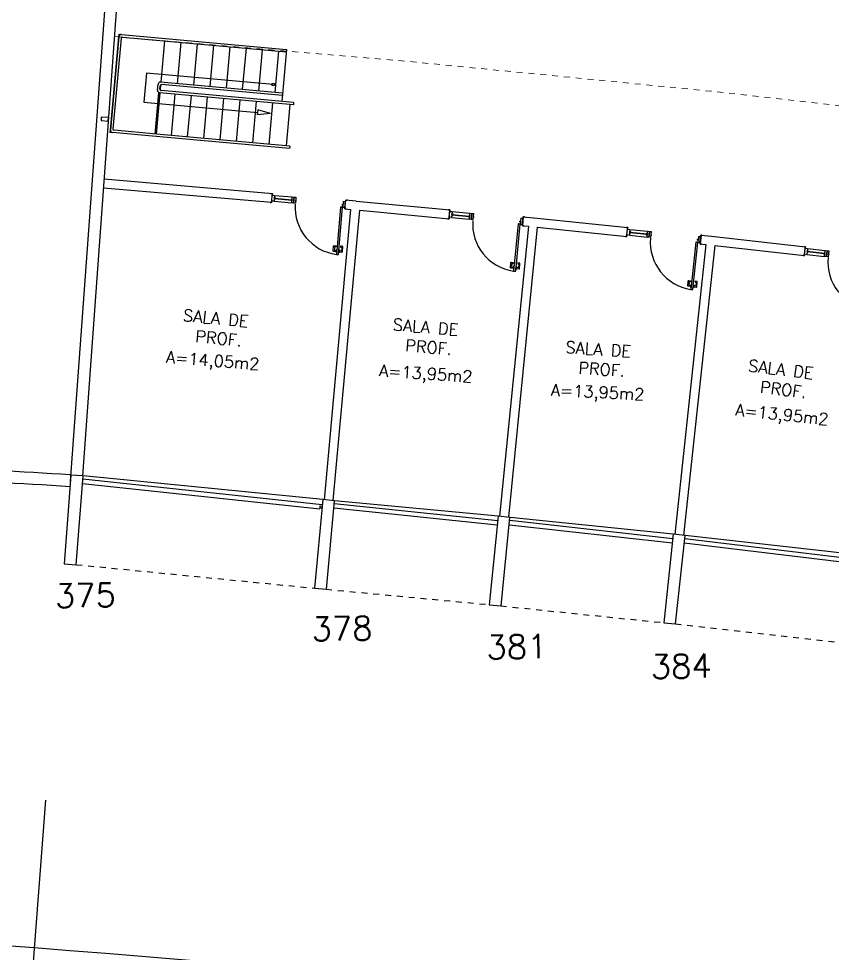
# Model space of a CAD drawing. Extents: x -165 to 137, y 302 to 416.
# Drawn here: x 13.31 to 27.03, y 325.82 to 341.59 of the extents above; entities that cross this region are included whole.
import ezdxf
from ezdxf.enums import TextEntityAlignment as Align

# ---------------------------------------------------------------- set-up
doc = ezdxf.new("R2010")
doc.units = 0
doc.header["$LTSCALE"] = 0.02
doc.header["$MEASUREMENT"] = 0
doc.linetypes.add('HIDDEN', pattern=[0.375, 0.25, -0.125])
doc.linetypes.add('HIDDEN2', pattern=[0.1875, 0.125, -0.0625])
doc.layers.get('0').update_dxf_attribs({"linetype": 'CONTINUOUS'})
doc.layers.get('DEFPOINTS').update_dxf_attribs({"linetype": 'CONTINUOUS'})
doc.layers.add('2H', color=1, linetype='HIDDEN', lineweight=15)
for name, color, linetype in [('AR-ALV-C', 2, 'CONTINUOUS'), ('AR-COR-VT2', 162, 'CONTINUOUS'), ('AR-ESQ', 1, 'CONTINUOUS'), ('AR-REV', 2, 'CONTINUOUS'), ('AR-TXT-CONG', 2, 'CONTINUOUS'), ('BL-ESQ-02', 2, 'CONTINUOUS'), ('DIV', 2, 'CONTINUOUS'), ('DT-CXO-CRT', 134, 'CONTINUOUS'), ('ESC', 1, 'CONTINUOUS'), ('ESQ', 1, 'CONTINUOUS'), ('ESTR', 3, 'CONTINUOUS'), ('PROJ', 1, 'HIDDEN2'), ('TEXTO', 2, 'CONTINUOUS'), ('USO1', 2, 'CONTINUOUS'), ('ÁREA', 2, 'CONTINUOUS')]:
    doc.layers.add(name, color=color, linetype=linetype)
doc.styles.add('1', font='romans.shx', dxfattribs={"height": 1.1})
doc.styles.add('ROMANS', font='romans', dxfattribs={"height": 0.002})
doc.styles.add('UNB-100', font='simplex.shx', dxfattribs={"height": 0.2})
doc.dimstyles.new('1-600', dxfattribs={"dimtxt": 1.1, "dimasz": 2.5, "dimexe": 2, "dimexo": 4, "dimgap": 0.2, "dimtad": 1, "dimdec": 0, "dimzin": 4, "dimdsep": 46, "dimlunit": 6, "dimtxsty": '1', "dimblk1": 'NONE', "dimblk2": 'NONE', "dimsah": 1, "dimcen": 0, "dimclrd": 2, "dimclre": 2, "dimclrt": 2, "dimadec": 0, "dimazin": 0, "dimtfac": 1, "dimtdec": 0, "dimtmove": 2, "dimatfit": 3, "dimldrblk": 'NONE', "dimfxl": 0, "dimtolj": 1, "dimtzin": 0, "dimarcsym": 0})

# ---------------------------------------------------------------- blocks, each defined once
blk = doc.blocks.new('*D69')
at = {"layer": 'DEFPOINTS', "color": 0, "transparency": 16777216}
for p in [(14.186, 333.887), (14.071, 332.392), (-88.708, 326.864), (-20.129, 326.875), (-88.392, 325.397)]:
    blk.add_point(p, dxfattribs=at)
at = {"layer": 'USO1', "color": 2, "lineweight": -2, "transparency": 16777216}
for p, q in [((13.764, 328.404), (13.418, 323.916)), ((-87.548, 321.488), (-86.604, 317.117))]:
    blk.add_line(p, q, dxfattribs=at)
blk.add_arc((-13.27, -22.605), 349.548, 85.59592, 102.18129, dxfattribs=at)
at = {"layer": 'USO1', "color": 2, "transparency": 16777216, "insert": (-37.026, 326.886), "char_height": 1.1, "attachment_point": 5, "rotation": 3.8886, "style": '1'}
blk.add_mtext('\\A1;Geociências', dxfattribs=at)
blk = doc.blocks.new('_NONE')
at = {"color": 0, "linetype": 'ByBlock'}
blk.add_circle((0, 0), 0.25, dxfattribs=at)
blk = doc.blocks.new('*D83')
at = {"layer": 'DEFPOINTS', "color": 0, "transparency": 16777216}
for p in [(14.186, 333.887), (14.071, 332.392), (91.984, 319.123), (64.658, 318.156), (91.543, 317.69)]:
    blk.add_point(p, dxfattribs=at)
at = {"layer": 'USO1', "color": 2, "lineweight": -2, "transparency": 16777216}
for p, q in [((13.764, 328.404), (13.418, 323.917)), ((90.368, 313.866), (89.045, 309.565))]:
    blk.add_line(p, q, dxfattribs=at)
blk.add_arc((-13.34, -23.512), 350.458, 72.913, 85.59592, dxfattribs=at)
at = {"layer": 'USO1', "color": 2, "transparency": 16777216, "insert": (52.142, 321.537), "char_height": 1.1, "attachment_point": 5, "rotation": 349.2545, "style": '1'}
blk.add_mtext('\\A1;Matemática', dxfattribs=at)
blk = doc.blocks.new('conj pm01-p')
at = {"layer": 'BL-ESQ-02', "color": 1}
for p, q in [((-1.202, 0.05), (-0.902, 0.05)), ((-1.202, 0.003), (-0.902, 0.003)), ((-1.202, -0.003), (-0.902, -0.003)), ((-1.202, -0.05), (-0.902, -0.05))]:
    blk.add_line(p, q, dxfattribs=at)
at = {"layer": 'BL-ESQ-02'}
for p, q in [((-0.04, 0.05), (-0.01, 0.05)), ((-0.04, 0.05), (-0.04, -0.05)), ((-0.01, 0.05), (-0.01, -0.05)), ((-0.04, -0.05), (-0.01, -0.05))]:
    blk.add_line(p, q, dxfattribs=at)
for points in [[(-1.242, 0.053), (-1.242, 0.075), (-1.265, 0.075), (-1.265, 0.076), (-1.242, 0.076), (-1.242, 0.053)], [(-0.872, 0.05), (-0.842, 0.05), (-0.842, -0.05), (-0.872, -0.05)], [(-0.842, 0), (-0.842, -0.015), (-0.832, -0.015), (-0.832, 0)], [(-0.04, 0), (-0.04, -0.015), (-0.05, -0.015), (-0.05, 0)], [(0, 0.053), (0, 0.075), (0.022, 0.075), (0.022, 0.076), (-0.001, 0.076), (-0.001, 0.053)], [(-1.242, -0.053), (-1.242, -0.075), (-1.265, -0.075), (-1.265, -0.076), (-1.242, -0.076), (-1.242, -0.053)], [(-0.041, -0.851), (-0.041, -0.051), (-0.076, -0.051), (-0.076, -0.851)], [(-0.041, -0.051), (-0.066, -0.051), (-0.066, -0.05), (-0.041, -0.05)], [(-0.04, -0.05), (-0.04, -0.025), (-0.041, -0.025), (-0.041, -0.05)], [(0, -0.053), (0, -0.075), (0.022, -0.075), (0.022, -0.076), (-0.001, -0.076), (-0.001, -0.053)]]:
    blk.add_lwpolyline(points, close=True, dxfattribs=at)
at = {"layer": 'BL-ESQ-02', "color": 1}
for points in [[(-1.202, -0.05), (-1.242, -0.05), (-1.242, 0.05), (-1.202, 0.05)], [(-1.202, 0.003), (-1.202, 0.018), (-1.192, 0.018), (-1.192, 0.003)], [(-0.902, 0.003), (-0.902, 0.018), (-0.912, 0.018), (-0.912, 0.003)], [(-0.902, 0.05), (-0.872, 0.05), (-0.872, -0.05), (-0.902, -0.05)], [(-1.202, -0.003), (-1.202, -0.018), (-1.192, -0.018), (-1.192, -0.003)], [(-0.902, -0.003), (-0.902, -0.018), (-0.912, -0.018), (-0.912, -0.003)], [(-0.076, -0.822), (-0.076, -0.77), (-0.083, -0.77), (-0.083, -0.822)], [(-0.041, -0.822), (-0.041, -0.77), (-0.034, -0.77), (-0.034, -0.822)]]:
    blk.add_lwpolyline(points, close=True, dxfattribs=at)
at = {"layer": 'BL-ESQ-02'}
blk.add_lwpolyline([(-0.01, -0.04), (0, -0.04), (0, 0.04), (-0.01, 0.04)], dxfattribs=at)
at = {"layer": 'BL-ESQ-02', "color": 1}
for points in [[(-0.083, -0.805), (-0.127, -0.805, -0.414214), (-0.136, -0.796), (-0.136, -0.716, -0.414214), (-0.127, -0.707), (-0.098, -0.707), (-0.098, -0.725), (-0.118, -0.725), (-0.118, -0.787), (-0.083, -0.787)], [(-0.034, -0.805), (0.01, -0.805, 0.414214), (0.019, -0.796), (0.019, -0.716, 0.414214), (0.01, -0.707), (-0.019, -0.707), (-0.019, -0.725), (0.001, -0.725), (0.001, -0.787), (-0.034, -0.787)]]:
    blk.add_lwpolyline(points, format="xyb", dxfattribs=at)
blk.add_arc((-0.041, -0.051), 0.801, 181.0013, 267.4949, dxfattribs=at)
blk = doc.blocks.new('bl-escada 02-p')
at = {"layer": 'ESC', "ltscale": 0.2}
for p, q in [((355.735, 102.151), (355.738, 102.191)), ((355.738, 102.191), (355.778, 102.187)), ((356.455, 101.389), (356.513, 102.087)), ((356.73, 101.366), (356.787, 102.064)), ((357.004, 101.344), (357.062, 102.041)), ((357.279, 101.321), (357.337, 102.018)), ((357.554, 101.298), (357.611, 101.996)), ((357.828, 101.275), (357.886, 101.973)), ((358.103, 101.253), (358.161, 101.95)), ((358.378, 101.23), (358.435, 101.928)), ((358.565, 101.957), (358.492, 101.08)), ((356.358, 100.514), (356.416, 101.212)), ((356.382, 100.512), (356.44, 101.21)), ((358.687, 101.024), (356.43, 101.21)), ((356.444, 101.252), (356.451, 101.346)), ((358.69, 101.064), (356.453, 101.249)), ((356.694, 101.229), (356.694, 101.229)), ((356.633, 100.491), (356.69, 101.189)), ((356.907, 100.469), (356.965, 101.166)), ((356.968, 101.206), (356.968, 101.206)), ((357.182, 100.446), (357.24, 101.143)), ((357.243, 101.183), (357.243, 101.183)), ((357.457, 100.423), (357.514, 101.121)), ((357.518, 101.161), (357.518, 101.161)), ((357.731, 100.4), (357.789, 101.098)), ((357.792, 101.138), (357.792, 101.138)), ((358.006, 100.378), (358.064, 101.075)), ((358.067, 101.115), (358.067, 101.115)), ((358.281, 100.355), (358.338, 101.053)), ((358.342, 101.093), (358.342, 101.093)), ((358.69, 101.064), (358.687, 101.024)), ((358.576, 100.331), (358.633, 101.028)), ((355.602, 100.536), (355.605, 100.576)), ((355.642, 100.533), (355.602, 100.536)), ((358.626, 100.286), (356.379, 100.472)), ((358.63, 100.326), (356.382, 100.512)), ((358.63, 100.326), (358.626, 100.286))]:
    blk.add_line(p, q, dxfattribs=at)
at = {"layer": 'ESC'}
for p, q in [((355.778, 102.187), (358.565, 101.957)), ((355.605, 100.576), (355.735, 102.151)), ((355.735, 102.151), (355.605, 100.576)), ((355.773, 102.128), (355.647, 100.593)), ((355.795, 102.146), (358.562, 101.917)), ((356.208, 101.54), (356.167, 101.052)), ((358.343, 101.363), (356.208, 101.54)), ((358.504, 101.22), (356.445, 101.39)), ((356.394, 101.254), (356.402, 101.353)), ((356.435, 101.27), (356.44, 101.33)), ((358.501, 101.18), (356.462, 101.348)), ((356.167, 101.052), (358.082, 100.893)), ((358.086, 100.937), (358.078, 100.85)), ((358.304, 100.875), (358.086, 100.937)), ((358.304, 100.875), (358.078, 100.85)), ((355.606, 100.557), (355.599, 100.557)), ((356.379, 100.472), (355.642, 100.533)), ((356.382, 100.512), (355.665, 100.571))]:
    blk.add_line(p, q, dxfattribs=at)
blk.add_circle((358.343, 101.363), 0.0228, dxfattribs=at)
for centre, radius, start, end in [((355.775, 102.148), 0.04, 85.2746, 175.2746), ((355.793, 102.126), 0.02, 85.2746, 175.2746), ((356.442, 101.35), 0.04, 85.2746, 175.2746), ((356.433, 101.25), 0.04, 175.2746, 265.2746), ((356.455, 101.269), 0.02, 175.2746, 265.2746), ((356.46, 101.328), 0.02, 85.2746, 175.2746), ((355.666, 100.591), 0.02, 175.2746, 265.2745), ((355.645, 100.573), 0.04, 175.2746, 265.2745)]:
    blk.add_arc(centre, radius, start, end, dxfattribs=at)

msp = doc.modelspace()

# ---------------------------------------------------------------- linework, layer by layer
at = {"color": 1}
for points in [[(18.438, 333.473), (14.398, 333.872)], [(21.396, 333.193), (18.637, 333.455)], [(24.351, 332.889), (21.601, 333.173)], [(27.304, 332.56), (24.55, 332.867)]]:
    msp.add_lwpolyline(points, dxfattribs=at)
at = {"layer": '2H'}
msp.add_arc((-13.492, -24.369), 366.755, 72.94715, 85.55544, dxfattribs=at)
at = {"layer": 'AR-ALV-C'}
for p, q in [((14.184, 333.787), (15.508, 351.946)), ((14.391, 333.872), (15.707, 351.932))]:
    msp.add_line(p, q, dxfattribs=at)
at = {"layer": 'AR-COR-VT2', "color": 6}
msp.add_line((22.328, 340.676), (22.328, 340.676), dxfattribs=at)
at = {"layer": 'AR-ESQ'}
for centre, radius, start, end in [((-7.24, -11.522), 346.076, 86.45141, 86.86392), ((-7.901, -24.574), 358.945, 86.47357, 86.87359)]:
    msp.add_arc(centre, radius, start, end, dxfattribs=at)
at = {"layer": 'AR-REV'}
for p, q in [((17.589, 338.633), (14.751, 338.879)), ((17.576, 338.483), (14.739, 338.729)), ((17.576, 338.483), (17.589, 338.633)), ((18.813, 338.376), (18.826, 338.525)), ((19.001, 338.51), (18.826, 338.525)), ((19.001, 338.51), (20.585, 338.36)), ((18.468, 333.471), (18.913, 338.367)), ((18.617, 333.457), (19.062, 338.354)), ((18.813, 338.376), (18.913, 338.367)), ((19.062, 338.354), (20.57, 338.21)), ((20.57, 338.21), (20.584, 338.36)), ((21.821, 338.242), (21.807, 338.093)), ((21.821, 338.242), (21.995, 338.226)), ((21.996, 338.226), (23.583, 338.062)), ((21.906, 338.083), (21.421, 333.191)), ((22.055, 338.069), (21.57, 333.176)), ((21.807, 338.093), (21.906, 338.083)), ((22.055, 338.069), (23.567, 337.912)), ((24.818, 337.934), (24.803, 337.785)), ((24.818, 337.934), (24.992, 337.916)), ((24.993, 337.916), (26.578, 337.739)), ((24.902, 337.775), (24.376, 332.886)), ((25.051, 337.758), (24.525, 332.87)), ((24.803, 337.785), (24.902, 337.775)), ((25.051, 337.758), (26.561, 337.59)), ((26.564, 337.612), (26.578, 337.739))]:
    msp.add_line(p, q, dxfattribs=at)
at = {"layer": 'DIV'}
for p, q in [((14.705, 339.926), (14.7, 339.866)), ((14.824, 339.917), (14.705, 339.926)), ((14.82, 339.857), (14.824, 339.917)), ((14.7, 339.866), (14.819, 339.857))]:
    msp.add_line(p, q, dxfattribs=at)
at = {"layer": 'DT-CXO-CRT'}
msp.add_lwpolyline([(18.425, 333.328), (18.395, 333.331), (18.398, 333.366), (18.428, 333.363)], close=True, dxfattribs=at)
at = {"layer": 'ESQ'}
for p, q in [((14.388, 333.748), (18.389, 333.32)), ((14.394, 333.823), (18.428, 333.391)), ((18.625, 333.332), (21.381, 333.047)), ((18.632, 333.406), (21.389, 333.122)), ((21.596, 333.124), (24.344, 332.817)), ((21.587, 333.05), (24.336, 332.743)), ((24.544, 332.819), (27.296, 332.488)), ((24.535, 332.744), (27.287, 332.414))]:
    msp.add_line(p, q, dxfattribs=at)
at = {"layer": 'ESTR'}
msp.add_lwpolyline([(14.392, 333.872), (14.193, 333.887), (14.077, 332.392), (14.282, 332.376), (14.398, 333.872)], close=True, dxfattribs=at)
for points in [[(18.438, 333.473), (18.302, 331.98), (18.502, 331.961), (18.637, 333.455), (18.438, 333.473)], [(21.396, 333.193), (21.248, 331.701), (21.447, 331.681), (21.595, 333.174), (21.396, 333.193)], [(24.351, 332.889), (24.191, 331.397), (24.39, 331.376), (24.55, 332.867), (24.351, 332.889)]]:
    msp.add_lwpolyline(points, dxfattribs=at)
at = {"layer": 'PROJ'}
for p, q in [((14.282, 332.376), (18.302, 331.98)), ((18.495, 331.962), (21.248, 331.701)), ((21.441, 331.681), (24.191, 331.397)), ((24.383, 331.376), (27.131, 331.07))]:
    msp.add_line(p, q, dxfattribs=at)

# ---------------------------------------------------------------- block references
for name, p, rotation in [('bl-escada 02-p', (-341.523, 241.92), 359.5512619029643), ('conj pm01-p', (18.82, 338.451), 355.0427991508761), ('conj pm01-p', (24.81, 337.859), 354.1004839471544), ('conj pm01-p', (27.804, 337.526), 353.626369982642)]:
    msp.add_blockref(name, p, dxfattribs=dict(rotation=rotation))
at = {"layer": 'AR-REV', "rotation": 354.5741206866374}
msp.add_blockref('conj pm01-p', (21.814, 338.168), dxfattribs=at)

# ---------------------------------------------------------------- texts
at = {"layer": 'AR-TXT-CONG', "char_height": 0.4, "width": 1.1646, "attachment_point": 1, "rotation": 1.1119, "style": 'ROMANS'}
for s, insert in [('375', (13.918, 332.048)), ('378', (18.246, 331.488)), ('381', (21.195, 331.182)), ('384', (23.966, 330.853))]:
    msp.add_mtext(s, dxfattribs=dict(at, insert=insert))
at = {"layer": 'TEXTO', "char_height": 0.2, "width": 1.39872, "attachment_point": 1, "style": 'UNB-100'}
for insert, rotation in [((16.034, 336.69), 354.6381), ((19.569, 336.534), 355.2423), ((22.479, 336.149), 356.2733), ((25.568, 335.843), 353.1537)]:
    msp.add_mtext('\\pi0.061266;SALA DE \\P\\pi0.29936;PROF.', dxfattribs=dict(at, insert=insert, rotation=rotation))
at = {"layer": 'ÁREA', "style": 'UNB-100'}
for s, rotation, p in [('A=14,05m2', 355.5122, (16.577, 335.72)), ('A=13,95m2', 356.1164, (20.171, 335.501)), ('A=13,95m2', 357.1474, (23.07, 335.187)), ('A=13,95m2', 354.0278, (26.173, 334.81))]:
    msp.add_text(s, height=0.2, rotation=rotation, dxfattribs=at).set_placement(p, align=Align.CENTER)

# ---------------------------------------------------------------- dimensions: what is measured, and where the dimension line sits
at = {"layer": 'USO1'}
for base, line1, line2, text, picture, middle in [((-20.129, 326.875), ((14.186, 333.887), (14.071, 332.392)), ((-88.708, 326.864), (-88.392, 325.397)), 'Geociências', '*D69', (-37.026, 326.886)), ((64.658, 318.156), ((91.543, 317.69), (91.984, 319.123)), ((14.186, 333.887), (14.071, 332.392)), 'Matemática', '*D83', (52.142, 321.537))]:
    dim = msp.add_angular_dim_2l(base=base, line1=line1, line2=line2, text=text, dimstyle='1-600', override={"dimazin": 1}, dxfattribs=at)
    dim.commit()
    dim.dimension.update_dxf_attribs({"geometry": picture, "text_midpoint": middle})

doc.saveas('drawing.dxf')
